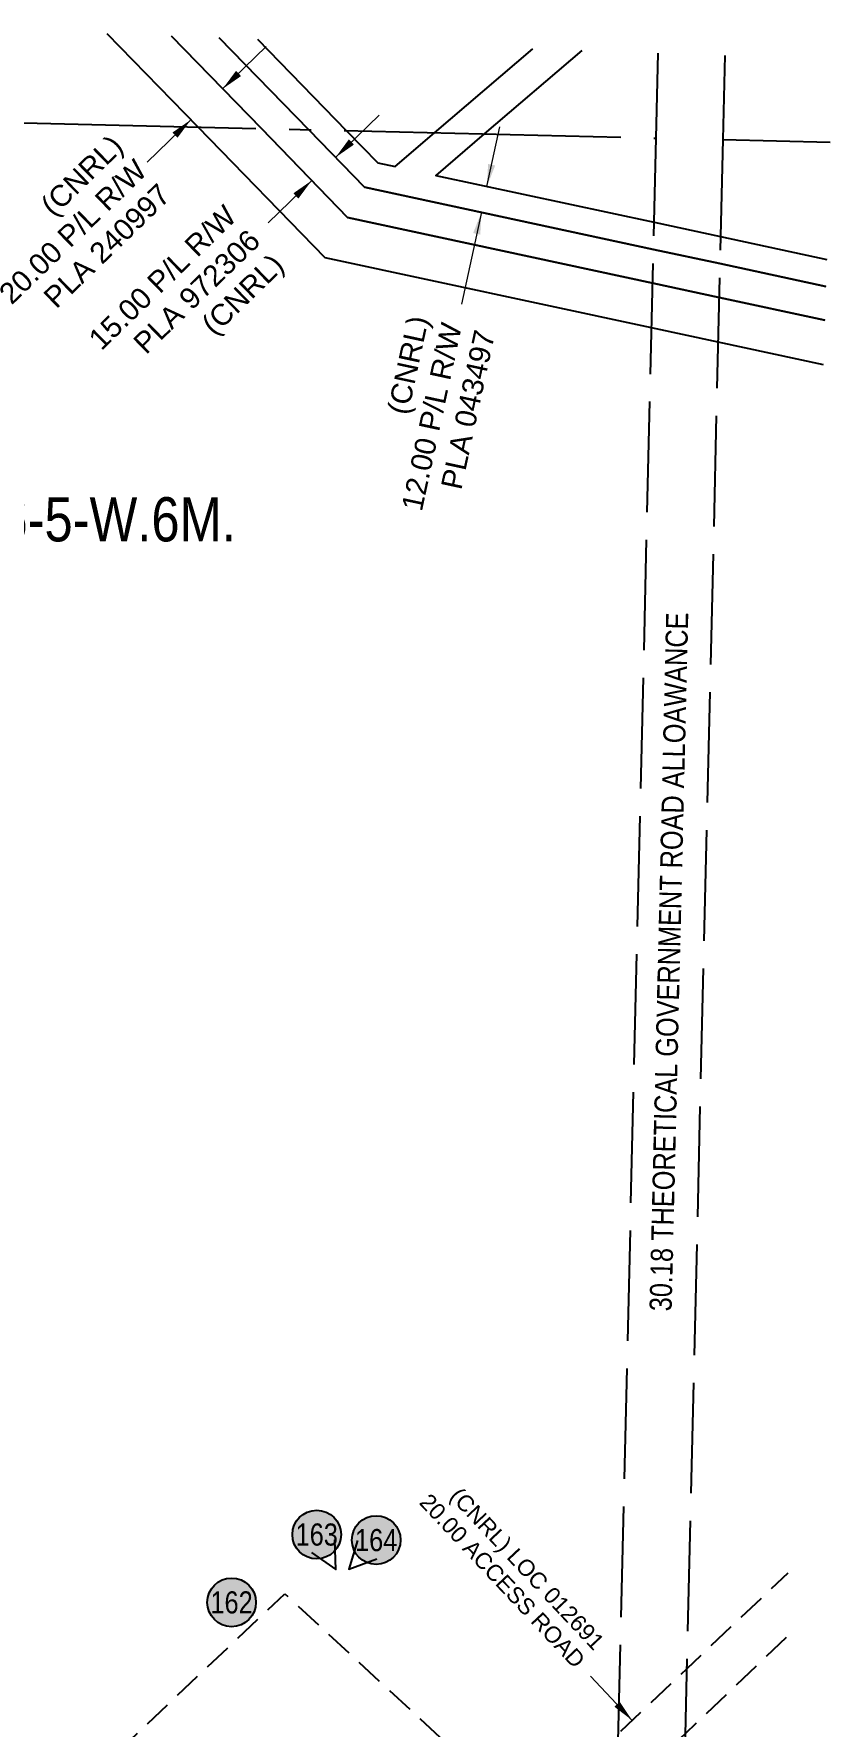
# Model space of a CAD drawing. Extents: x 390844 to 396105, y 6060704 to 6064255.
# Drawn here: x 393104 to 393464, y 6063348 to 6064114 of the extents above; entities that cross this region are included whole.
import ezdxf
from ezdxf.enums import TextEntityAlignment as Align

# ---------------------------------------------------------------- set-up
doc = ezdxf.new("R2010")
doc.units = 0
doc.header["$LTSCALE"] = 5
for name, pattern in [('foc-ACCESSROAD', [3.75, 2.5, -1.25]), ('foc-QUARTERLINE', [33, 25, -3, 2, -3]), ('foc-UNSURVEYED', [12.5, 10, -2.5])]:
    doc.linetypes.add(name, pattern=pattern)
for name, color, linetype in [('AS-UNDERLAY-H', 141, 'Continuous'), ('C-SYMBOL', 7, 'Continuous'), ('CG-NOTES', 7, 'Continuous'), ('F-AR', 190, 'foc-ACCESSROAD'), ('F-RW', 190, 'Continuous'), ('F-WS', 190, 'foc-ACCESSROAD'), ('L-QSEC', 8, 'foc-QUARTERLINE'), ('L-USEC', 7, 'foc-UNSURVEYED')]:
    doc.layers.add(name, color=color, linetype=linetype)
doc.layers.add('F-AR-T', color=190, linetype='Continuous', lineweight=9)
doc.layers.add('F-RW-T', color=190, linetype='Continuous', lineweight=9)
doc.styles.add('175L', font='ARIALN.TTF', dxfattribs={"height": 20})
doc.styles.add('80CG', font='ARIALN.TTF', dxfattribs={"height": 10})
doc.styles.add('80L', font='ARIALN.TTF', dxfattribs={"height": 10})
doc.styles.add('A60', font='arial.ttf', dxfattribs={"height": 7.35})
doc.styles.add('A80', font='arial.ttf', dxfattribs={"height": 9.5})
doc.dimstyles.new('Compass 5 000', dxfattribs={"dimscale": 5, "dimtxt": 9, "dimasz": 2, "dimexe": 0.2, "dimexo": 0.0625, "dimgap": 0.5, "dimtad": 0, "dimtih": 1, "dimtoh": 1, "dimzin": 0, "dimdsep": 46, "dimtxsty": '80CG', "dimcen": 0.1, "dimse1": 1, "dimse2": 1, "dimclrd": 256, "dimclrt": 256, "dimaunit": 1, "dimadec": 4, "dimazin": 0, "dimtfac": 0.06, "dimtofl": 0, "dimtmove": 0, "dimatfit": 1, "dimfxl": 0.2, "dimtolj": 1, "dimtzin": 0, "dimlwd": -1, "dimarcsym": 0})

# ---------------------------------------------------------------- blocks, each defined once
blk = doc.blocks.new('*U418')
at = {"layer": 'AS-UNDERLAY-H'}
h = blk.add_hatch(color=256, dxfattribs=at)
h.dxf.hatch_style = 1
edge = h.paths.add_edge_path()
edge.add_arc((0, 0), 11, 0, 360)
at = {"layer": 'CG-NOTES', "color": 182}
blk.add_circle((0, 0), 11, dxfattribs=at)
at = {"color": 182, "style": '80L'}
blk.add_attdef('#', text='', height=10, dxfattribs=at).set_placement((0, 0), align=Align.MIDDLE_CENTER)

msp = doc.modelspace()

# ---------------------------------------------------------------- linework, layer by layer
at = {"layer": 'CG-NOTES', "color": 182}
for points in [[(393229.06, 6063426.72), (393240.11, 6063419.09), (393239.59, 6063432.5)], [(393249.82, 6063432.11), (393245.94, 6063419.25), (393258.55, 6063423.87)]]:
    msp.add_lwpolyline(points, dxfattribs=at)
at = {"layer": 'F-AR', "flags": 128}
msp.add_lwpolyline([(393443.72, 6063388.28), (393398.02, 6063344.76), (393395.94, 6063342.78), (393367.16, 6063315.74), (393322.33, 6063273.61), (393291.01, 6063244.18), (393250.46, 6063206.08), (393243.79, 6063199.81), (393229.08, 6063213.43), (393235.72, 6063219.72), (393262.27, 6063244.86), (393293.33, 6063274.3), (393326.43, 6063305.66), (393367.85, 6063344.91), (393398.71, 6063374.15), (393444.58, 6063417.61)], dxfattribs=at)
at = {"layer": 'F-RW', "flags": 128}
for points in [[(393460.6, 6063964.07), (393412.88, 6063974.32), (393382.86, 6063980.77), (393235.26, 6064012.48), (393177.79, 6064071.56), (393136.74, 6064113.76)], [(393165.7, 6064112.74), (393206.38, 6064070.88), (393245.37, 6064030.75), (393383.34, 6064001.02), (393413.36, 6063994.55), (393461.19, 6063984.24)], [(393461.19, 6063984.24), (393413.36, 6063994.55), (393383.34, 6064001.02), (393245.37, 6064030.75), (393206.38, 6064070.88), (393165.7, 6064112.74)], [(393461.64, 6063999.49), (393413.72, 6064009.82), (393383.7, 6064016.28), (393252.97, 6064044.46), (393227.79, 6064070.37), (393187.36, 6064111.98)], [(393187.36, 6064111.98), (393227.79, 6064070.37), (393252.97, 6064044.46), (393383.7, 6064016.28), (393413.72, 6064009.82), (393461.64, 6063999.49)], [(393204.68, 6064111.37), (393244.91, 6064069.96), (393259.04, 6064055.42), (393266.89, 6064053.73), (393284.74, 6064069.01), (393329.11, 6064107)], [(393351.26, 6064106.22), (393307.18, 6064068.47), (393285.32, 6064049.76), (393383.99, 6064028.5), (393414, 6064022.03), (393462, 6064011.68)]]:
    msp.add_lwpolyline(points, dxfattribs=at)
at = {"layer": 'F-WS', "flags": 128}
msp.add_lwpolyline([(393262.27, 6063244.86), (393236.35, 6063220.32), (393126.32, 6063322.16), (393216.96, 6063408.11), (393327.06, 6063306.26), (393293.33, 6063274.3), (393262.27, 6063244.86)], close=True, dxfattribs=at)
at = {"layer": 'L-QSEC'}
for p, q in [((392584.08, 6064085.78), (393384.89, 6064066.62)), ((393415.04, 6064065.9), (393463.55, 6064064.74))]:
    msp.add_line(p, q, dxfattribs=at)
at = {"layer": 'L-USEC'}
for p, q in [((393384.89, 6064066.62), (393385.79, 6064105)), ((393415.94, 6064103.94), (393415.04, 6064065.9)), ((393366.14, 6063272.56), (393384.89, 6064066.62)), ((393415.04, 6064065.9), (393396.3, 6063271.84))]:
    msp.add_line(p, q, dxfattribs=at)

# ---------------------------------------------------------------- block references
at = {"layer": 'CG-NOTES', "xscale": 1.000775450743919, "yscale": 1.000775450743919, "zscale": 1.000775450743919}
for p, values in [((393231.43, 6063434.87), {'#': '163'}), ((393258.31, 6063432.36), {'#': '164'}), ((393192.92, 6063404.17), {'#': '162'})]:
    msp.add_blockref('*U418', p, dxfattribs=at).add_auto_attribs(values)

# ---------------------------------------------------------------- texts
at = {"layer": 'C-SYMBOL', "color": 3, "style": '175L'}
msp.add_text('Theor. S.E.1/4 Sec. 15-66-5-W.6M.', height=19.9919, dxfattribs=at).set_placement((393015.39, 6063878.16), align=Align.BOTTOM_CENTER)
at = {"layer": 'F-AR-T', "style": 'A60'}
for s, p in [('20.00 ACCESS ROAD', (393348.07, 6063373.79)), ('(CNRL) LOC 012691', (393356.75, 6063381.94))]:
    msp.add_text(s, height=7.35, rotation=313.21833, dxfattribs=at).set_placement(p, align=Align.RIGHT)
at = {"layer": 'F-RW-T', "style": 'A80'}
for s, p in [('(CNRL)', (393141.32, 6064065.39)), ('20.00 P/L R/W', (393152.04, 6064054.36)), ('PLA 240997', (393162.76, 6064043.33))]:
    msp.add_text(s, height=9.5, rotation=44.17419, dxfattribs=at).set_placement(p, align=Align.MIDDLE_RIGHT)
for s, rotation, p in [('15.00 P/L R/W', 44.17822, (393195.89, 6064030.25)), ('PLA 972306', 44.17822, (393206.61, 6064019.22)), ('(CNRL)', 44.17822, (393217.33, 6064008.19)), ('(CNRL)', 77.8384, (393282.07, 6063984.94)), ('12.00 P/L R/W', 77.8384, (393297.1, 6063981.7)), ('PLA 043497', 77.8384, (393312.14, 6063978.46))]:
    msp.add_text(s, height=9.5, rotation=rotation, dxfattribs=at).set_placement(p, align=Align.RIGHT)
at = {"layer": 'L-USEC', "insert": (393381.87, 6063535.74), "char_height": 9.9961, "attachment_point": 1, "rotation": 88.62814, "style": '80L'}
msp.add_mtext_dynamic_manual_height_columns('\\pi0.2784;30.18 THEORETICAL GOVERNMENT ROAD ALLOAWANCE', width=315.7123, gutter_width=49.98, heights=[0], dxfattribs=at)

# ---------------------------------------------------------------- leaders
at = {"layer": 'F-AR-T'}
msp.add_leader([(393374.07, 6063350.8), (393355.24, 6063370.84)], dimstyle='Compass 5 000', override={"dimtxsty": '80CG'}, dxfattribs=at)
at = {"layer": 'F-RW-T'}
for points in [[(393188.89, 6064088.88), (393208.62, 6064108.04)], [(393239.93, 6064057.87), (393259.65, 6064077.04)], [(393174.52, 6064074.91), (393154.8, 6064055.75)], [(393308.4, 6064044.78), (393314.2, 6064071.67)], [(393229.17, 6064047.42), (393209.45, 6064028.26)], [(393305.88, 6064033.06), (393296.92, 6063991.51)]]:
    msp.add_leader(points, dimstyle='Compass 5 000', override={"dimtxsty": '80CG'}, dxfattribs=at)

doc.saveas('drawing.dxf')
